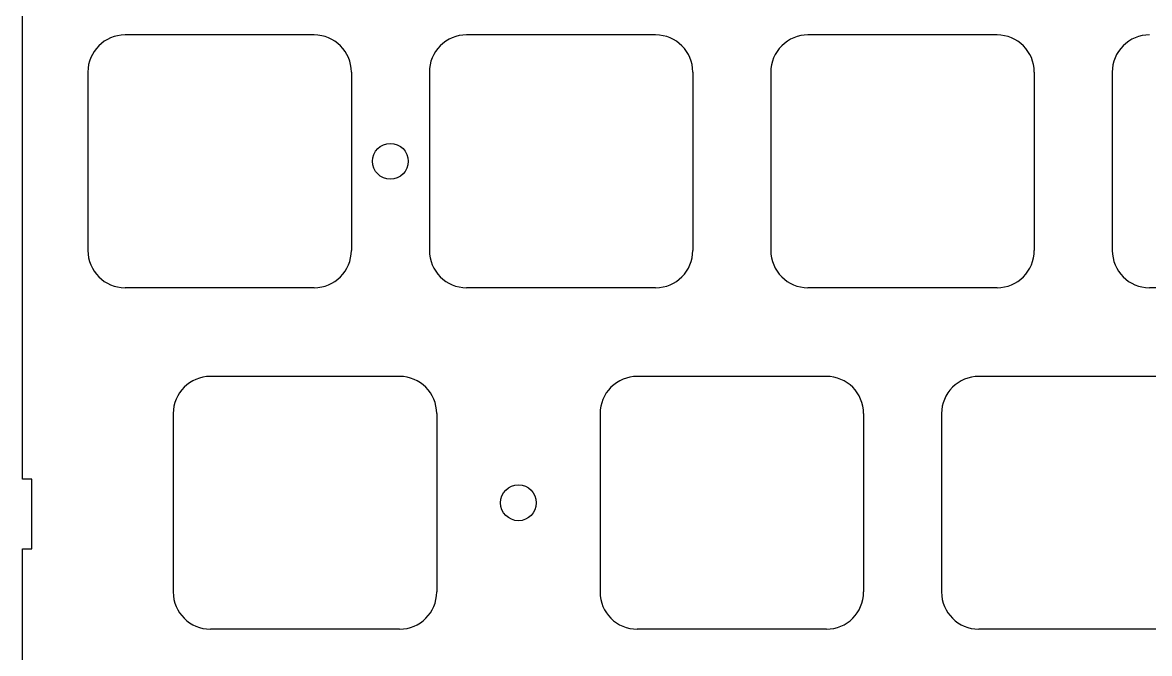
# Model space of a CAD drawing. Header units: millimetres. Extents: x -11 to 340, y -118 to 18.
# Drawn here: x -11 to 51.9, y -51.3 to -16.1 of the extents above; entities that cross this region are included whole.
import ezdxf

# ---------------------------------------------------------------- set-up
doc = ezdxf.new("R2010")
doc.units = ezdxf.units.MM
doc.header["$MEASUREMENT"] = 0
doc.layers.add('BLACK', color=7, linetype='CONTINUOUS')

msp = doc.modelspace()

# ---------------------------------------------------------------- linework, layer by layer
at = {"layer": 'BLACK', "linetype": 'Continuous'}
for p, q in [((-10.995, -41.535), (-10.995, 10.28)), ((5.275, -16.7625), (-5.274994, -16.7625)), ((13.775001, -16.762502), (13.775001, -16.7625)), ((24.325, -16.7625), (13.775001, -16.7625)), ((32.825001, -16.762502), (32.825001, -16.7625)), ((43.375, -16.7625), (32.825001, -16.7625)), ((-7.349999, -18.837505), (-7.349999, -28.787498)), ((7.350001, -18.8375), (7.350001, -28.7875)), ((11.700001, -18.8375), (11.700001, -28.7875)), ((26.400001, -18.8375), (26.400001, -28.7875)), ((30.750001, -18.8375), (30.750001, -28.7875)), ((45.450001, -18.8375), (45.450001, -28.7875)), ((49.800001, -18.8375), (49.800001, -28.7875)), ((5.275001, -30.8625), (-5.274997, -30.8625)), ((5.275001, -30.862501), (5.275001, -30.8625)), ((24.325001, -30.8625), (13.775, -30.8625)), ((24.325001, -30.862501), (24.325001, -30.8625)), ((43.375001, -30.8625), (32.825, -30.8625)), ((43.375001, -30.862501), (43.375001, -30.8625)), ((62.425001, -30.8625), (51.875, -30.8625)), ((10.0375, -35.8125), (-0.512494, -35.8125)), ((23.300001, -35.812502), (23.300001, -35.8125)), ((33.85, -35.8125), (23.300001, -35.8125)), ((42.350001, -35.812502), (42.350001, -35.8125)), ((52.9, -35.8125), (42.350001, -35.8125)), ((-2.587499, -37.887505), (-2.587499, -47.837498)), ((12.112501, -37.8875), (12.112501, -47.8375)), ((21.225001, -37.8875), (21.225001, -47.8375)), ((35.925001, -37.8875), (35.925001, -47.8375)), ((40.275001, -37.8875), (40.275001, -47.8375)), ((-10.472849, -41.535), (-10.995, -41.535)), ((-10.472849, -45.435), (-10.472849, -41.535)), ((-10.995, -109.9925), (-10.995, -45.435)), ((-10.995, -45.435), (-10.472849, -45.435)), ((10.037501, -49.9125), (-0.512497, -49.9125)), ((10.037501, -49.912501), (10.037501, -49.9125)), ((33.850001, -49.9125), (23.3, -49.9125)), ((33.850001, -49.912501), (33.850001, -49.9125)), ((52.900001, -49.9125), (42.35, -49.9125))]:
    msp.add_line(p, q, dxfattribs=at)
at = {"layer": 'BLACK'}
for centre in [(9.525, -23.8125), (16.66875, -42.8625)]:
    msp.add_circle(centre, 1, dxfattribs=at)
for centre, radius, start, end in [((-5.274994, -18.837505), 2.075005, 90, 180), ((5.275, -18.8375), 2.075, 0, 90), ((13.775, -18.8375), 2.074999, 89.99997239, 180), ((24.325, -18.8375), 2.075, 0, 90), ((32.825, -18.8375), 2.074999, 89.99997239, 180), ((43.375, -18.8375), 2.075, 0, 90), ((51.875, -18.8375), 2.074999, 89.99997239, 180), ((-5.274997, -28.787498), 2.075002, 180, 270), ((5.275, -28.7875), 2.075001, 270.00002761, 0), ((13.775, -28.7875), 2.075, 180, 270), ((24.325, -28.7875), 2.075001, 270.00002761, 0), ((32.825, -28.7875), 2.075, 180, 270), ((43.375, -28.7875), 2.075001, 270.00002761, 0), ((51.875, -28.7875), 2.075, 180, 270), ((-0.512494, -37.887505), 2.075005, 90, 180), ((10.0375, -37.8875), 2.075, 0, 90), ((23.3, -37.8875), 2.074999, 89.99997239, 180), ((33.85, -37.8875), 2.075, 0, 90), ((42.35, -37.8875), 2.074999, 89.99997239, 180), ((-0.512497, -47.837498), 2.075002, 180, 270), ((10.0375, -47.8375), 2.075001, 270.00002761, 0), ((23.3, -47.8375), 2.075, 180, 270), ((33.85, -47.8375), 2.075001, 270.00002761, 0), ((42.35, -47.8375), 2.075, 180, 270)]:
    msp.add_arc(centre, radius, start, end, dxfattribs=at)

doc.saveas('drawing.dxf')
